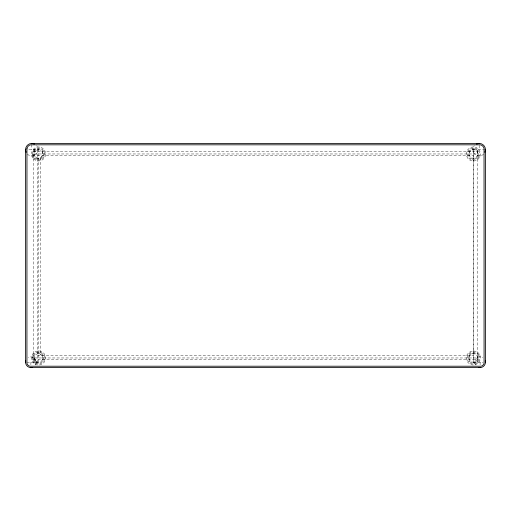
<?xml version="1.0" encoding="UTF-8"?>
<svg xmlns="http://www.w3.org/2000/svg" width="511" height="511" viewBox="0 0 511 511"><rect width="100%" height="100%" fill="white"/><g stroke="black" fill="none" stroke-linecap="round" stroke-linejoin="round"><path stroke-width="0.38" stroke-dasharray="2.56 1.92" d="M32.449 357.962L33.266 354.902L34.237 353.638M477.498 356.85L477.644 362.242L477.619 149.691L477.644 153.971L477.07 156.111M42.272 360.102C44.54 356.55 39.973 351.99 36.428 354.251A4.28 4.28 0 0 0 36.428 361.667L38.568 362.242L38.568 149.691L25.55 149.691M470.337 150.943L469.232 152.859L469.66 156.111M36.428 157.675A4.28 4.28 0 0 0 42.847 153.971A4.28 4.28 0 0 0 36.428 150.266A4.28 4.28 0 0 0 36.428 157.675C40.49 160.275 45.153 154.201 41.595 150.943M475.505 361.667L473.365 362.242L473.365 149.691L485.45 149.691M37.456 149.838L38.568 149.691M472.26 149.838L473.365 149.691M473.365 158.25L474.47 158.103M33.381 151.243L477.619 151.243M34.288 149.691L34.288 153.971L477.644 153.971A4.28 4.28 0 0 0 471.225 150.266A4.28 4.28 0 0 0 471.225 157.675A4.28 4.28 0 0 0 477.644 153.971M37.322 155.191L473.678 155.191M37.322 355.809L473.678 355.809M34.288 362.242L34.288 357.962L477.644 357.962A4.28 4.28 0 0 0 471.225 354.251A4.28 4.28 0 0 0 471.225 361.667A4.28 4.28 0 0 0 477.644 357.962M33.381 359.757L477.619 359.757M26.789 362.242L38.568 362.242M473.365 362.242L483.157 362.242M474.47 353.829L473.365 353.682A4.273 4.273 0 0 0 469.66 355.809L469.085 357.962L469.66 360.102M34.857 156.111L34.288 153.971M34.288 357.962L34.857 360.102L36.428 361.667A4.28 4.28 0 0 0 42.847 357.962A4.28 4.28 0 0 0 36.428 354.251M480.104 362.242L480.104 365.665M479.177 145.373L479.177 149.691M473.678 149.691L473.678 362.242M40.708 157.675L40.708 354.934M37.322 149.691L37.322 362.242M33.381 149.691L33.381 362.242M32.449 153.971L32.449 157.503M31.823 144.651L31.823 149.691M30.896 362.242L30.896 365.665M27.39 154.124A6.273 6.273 0 0 0 33.451 155.753C36.121 155.018 38.082 152.463 38.101 149.691A6.273 6.273 0 0 0 36.632 145.654M483.61 154.124A6.273 6.273 0 0 1 477.549 155.753C474.879 155.018 472.918 152.463 472.899 149.691A6.273 6.273 0 0 1 474.368 145.654M475.479 364.911A5.346 5.346 0 0 1 474.764 362.242C474.776 359.878 476.444 357.706 478.724 357.08A5.346 5.346 0 0 1 482.78 357.617M35.521 364.911A5.346 5.346 0 0 0 36.236 362.242L35.521 359.572L33.566 357.617A5.346 5.346 0 0 0 28.22 357.617M478.666 157.03L477.689 158.295A6.119 6.119 0 0 1 467.616 156.066A6.119 6.119 0 0 1 473.901 147.877A6.119 6.119 0 0 1 478.666 157.03M479.484 157.503L478.36 158.966A7.065 7.065 0 0 1 466.728 156.385A7.065 7.065 0 0 1 473.978 146.932A7.065 7.065 0 0 1 479.484 157.503M479.484 354.43L478.36 352.967A7.065 7.065 0 0 0 466.958 354.973A7.065 7.065 0 0 0 472.752 365.001A7.065 7.065 0 0 0 480.193 356.135L479.484 354.43M478.692 354.883L477.715 353.612A6.151 6.151 0 0 0 467.584 355.86A6.151 6.151 0 0 0 473.901 364.088A6.151 6.151 0 0 0 478.692 354.883M469.679 361.647A5.219 5.219 0 0 0 478.405 359.31A5.219 5.219 0 0 0 472.017 352.922A5.219 5.219 0 0 0 469.679 361.647M35.508 363.264A6.119 6.119 0 0 0 44.687 357.962A6.119 6.119 0 0 0 35.508 352.66A6.119 6.119 0 0 0 35.508 363.264M35.035 364.081A7.065 7.065 0 0 0 45.632 357.962A7.065 7.065 0 0 0 35.035 351.843A7.065 7.065 0 0 0 35.035 364.081M35.955 362.478A5.219 5.219 0 0 0 43.78 357.962A5.219 5.219 0 0 0 35.955 353.446A5.219 5.219 0 0 0 35.955 362.478M470.759 158.487A5.219 5.219 0 0 0 478.583 153.971A5.219 5.219 0 0 0 470.759 149.455A5.219 5.219 0 0 0 470.759 158.487M34.237 158.295A6.119 6.119 0 0 0 44.476 155.555A6.119 6.119 0 0 0 36.984 148.062A6.119 6.119 0 0 0 34.237 158.295M33.573 158.966A7.065 7.065 0 0 0 45.39 155.798A7.065 7.065 0 0 0 36.741 147.142A7.065 7.065 0 0 0 33.573 158.966M35.955 158.487A5.219 5.219 0 0 0 43.78 153.971A5.219 5.219 0 0 0 35.955 149.455A5.219 5.219 0 0 0 35.955 158.487"/><path stroke-width="0.77" d="M25.55 362.242L25.55 149.691A6.273 6.273 0 0 1 31.823 143.412L479.177 143.412A6.273 6.273 0 0 1 485.45 149.691L485.45 362.242A5.346 5.346 0 0 1 480.104 367.588L30.896 367.588A5.346 5.346 0 0 1 25.55 362.242L25.735 360.862M485.45 149.691L484.818 152.323M476.539 144.045L479.177 143.412M30.896 367.588L32.276 367.403M31.823 143.412L34.461 144.045M478.724 367.403L480.104 367.588M26.182 152.323L25.55 149.691M485.265 360.862L485.45 362.242M26.962 148.388L26.93 363.302A4.107 4.107 0 0 0 29.83 366.208L481.17 366.208A4.107 4.107 0 0 0 484.07 363.302L484.038 148.388A5.033 5.033 0 0 0 480.481 144.824L30.519 144.824A5.033 5.033 0 0 0 26.962 148.388"/></g></svg>
